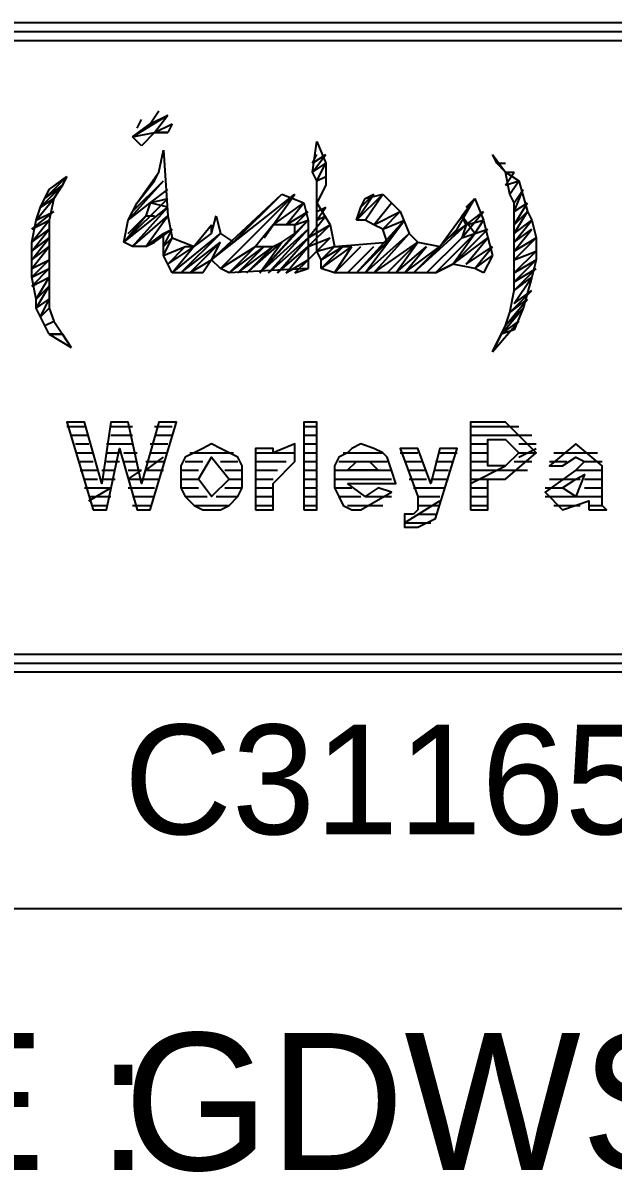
# Model space of a CAD drawing. Extents: x 0 to 420, y 0 to 297.
# Drawn here: x 42.7 to 56.15, y 1 to 27.2 of the extents above; entities that cross this region are included whole.
import ezdxf

# ---------------------------------------------------------------- set-up
doc = ezdxf.new("R2010")
doc.units = 0
doc.styles.add('HTX1', font='O8116901', dxfattribs={"width": 1.02})

msp = doc.modelspace()

# ---------------------------------------------------------------- linework, layer by layer
at = {"layer": 'GT_1', "flags": 128}
for points in [[(97.3, 27), (97.3, 27.2), (20, 27.2), (20, 26.8), (97.3, 26.8), (97.3, 27), (20, 27)], [(45.2, 24.6), (45.6, 24.9), (45.8, 25.2)], [(45.2, 24.6), (45.6, 24.9), (45.8, 25.2)], [(45.2, 24.6), (45.6, 24.9), (45.8, 25.2)], [(45.2, 24.6), (45.7, 24.7), (46, 25.1)], [(45.2, 24.6), (46, 25.1)], [(45.2, 24.6), (46, 25.1)], [(45.2, 24.6), (46, 25.1)], [(45.2, 24.6), (45.6, 24.9)], [(45.2, 24.6), (45.6, 24.9)], [(45.3, 24.8), (45.4, 25)], [(45.3, 24.8), (45.4, 25)], [(45.3, 24.8), (45.4, 25)], [(45.3, 24.8), (45.4, 25)], [(45.6, 24.9), (46, 25.1)], [(45.7, 24.7), (46, 25.1)], [(45.7, 24.7), (46, 25.1)], [(45.7, 24.7), (46, 25.1)], [(45.7, 24.7), (46.1, 24.9)], [(45.7, 24.7), (46.1, 24.9)], [(45.7, 24.7), (46.1, 24.9)], [(46.1, 24.9), (46, 24.7)], [(45.7, 24.7), (45.4, 24.4)], [(46, 24.7), (45.7, 24.7)], [(45.7, 24.7), (46, 24.7)], [(45.4, 24.4), (45.2, 24.6)], [(49.3, 23.8), (49.4, 24.5)], [(49.4, 24.5), (49.6, 24)], [(45.8, 23.8), (45.9, 24.3)], [(45.9, 24.3), (46, 22.8)], [(49.3, 23.8), (49.6, 24.2)], [(49.3, 23.8), (49.6, 24.2)], [(49.3, 24), (49.6, 24.2)], [(49.3, 24), (49.6, 24.2)], [(49.3, 24), (49.6, 24.2)], [(49.3, 24), (49.6, 24.2)], [(49.3, 24), (49.4, 24.2)], [(49.3, 24), (49.4, 24.2)], [(53.4, 24.2), (53.7, 23.8)], [(53.5, 24), (53.4, 24.2)], [(49.3, 23.8), (49.6, 24)], [(49.3, 23.8), (49.6, 24)], [(49.3, 23.8), (49.6, 24)], [(49.3, 23.8), (49.6, 24)], [(49.4, 23.6), (49.6, 24)], [(49.6, 24), (49.6, 23.5)], [(53.7, 23.8), (53.5, 24)], [(53.5, 24), (53.7, 24)], [(43.2, 23.2), (43.7, 23.7)], [(43.2, 23.2), (43.7, 23.7)], [(43.3, 23.4), (43.7, 23.7)], [(43.3, 23.4), (43.7, 23.7)], [(43.6, 23.5), (43.7, 23.7)], [(43.7, 23.7), (43.6, 23.5)], [(45.1, 22.7), (45.9, 23.6)], [(45.1, 22.7), (45.9, 23.6)], [(45.2, 22.9), (45.9, 23.6)], [(45.2, 22.9), (45.9, 23.6)], [(45.2, 22.9), (45.9, 23.6)], [(45.3, 23.1), (45.8, 23.8)], [(45.3, 23.1), (45.8, 23.8)], [(45.3, 23.1), (45.8, 23.8)], [(45.3, 23.1), (45.7, 23.6)], [(45.7, 23.6), (45.8, 23.8)], [(45.7, 23.6), (45.8, 23.8)], [(49.4, 23.6), (49.3, 23.8)], [(49.4, 23.6), (49.6, 23.7)], [(49.4, 23.6), (49.6, 23.7)], [(49.4, 23.6), (49.6, 23.7)], [(49.4, 23.6), (49.6, 23.7)], [(49.4, 23.6), (49.6, 23.7)], [(49.4, 23.1), (49.4, 23.6)], [(53.7, 23.8), (54, 23.6)], [(53.8, 23.3), (53.7, 23.8)], [(53.7, 23.5), (53.9, 23.8)], [(53.7, 23.5), (53.9, 23.8)], [(53.7, 23.5), (53.9, 23.8)], [(53.7, 23.8), (53.9, 23.8)], [(53.7, 23.8), (53.9, 23.8)], [(53.7, 23.5), (54, 23.6)], [(53.8, 23.3), (54, 23.6)], [(53.8, 23.3), (54, 23.6)], [(53.8, 23.3), (54, 23.6)], [(53.8, 23.3), (54, 23.6)], [(53.8, 23.3), (54, 23.6)], [(53.8, 23.3), (54, 23.6)], [(54, 23.6), (54.2, 22.9)], [(43.1, 23), (43.6, 23.5)], [(43.1, 23), (43.6, 23.5)], [(43.1, 23), (43.3, 23.4)], [(43.2, 23.2), (43.6, 23.5)], [(43.4, 23.2), (43.6, 23.5)], [(43.6, 23.5), (43.4, 23.2)], [(45.1, 22.7), (45.6, 23.1), (46, 23.4)], [(45.1, 22.7), (45.6, 23.1), (46, 23.4)], [(45.6, 23.1), (46, 23.4)], [(45.6, 23.1), (46, 23.4)], [(45.6, 23.1), (46, 23.4)], [(49.6, 23.5), (49.4, 23.1)], [(53.9, 22.9), (54.1, 23.4)], [(53.9, 23.1), (54.1, 23.4)], [(53.9, 23.1), (54.1, 23.4)], [(53.9, 23.1), (54.1, 23.4)], [(53.9, 23.1), (54.1, 23.4)], [(53.9, 23.1), (54.1, 23.4)], [(53.9, 23.1), (54.1, 23.4)], [(43, 22.7), (43.4, 23.2)], [(43, 22.7), (43.4, 23.2)], [(43, 22.7), (43.4, 23.2)], [(43.1, 23), (43.4, 23.2)], [(43.1, 23), (43.4, 23.2)], [(43.4, 23.2), (43.3, 22.7)], [(45, 22.2), (46, 23.2)], [(45.1, 22.7), (45.3, 23.1)], [(45.6, 23.1), (45.5, 22.8)], [(45.6, 23.1), (46, 23.2)], [(45.6, 23.1), (46, 23.2)], [(45.6, 23.1), (46, 23.2)], [(45.6, 23.1), (46, 23.2)], [(46, 23), (45.6, 23.1)], [(47, 21.8), (48.9, 23.3)], [(47, 21.8), (48.6, 23.3)], [(47, 21.8), (48.6, 23.3)], [(47, 21.8), (48.6, 23.3)], [(47, 21.8), (48.6, 23.3)], [(47, 21.8), (48.6, 23.3)], [(47.2, 21.6), (48.9, 23.3)], [(47.2, 21.6), (48.9, 23.3)], [(47.2, 21.6), (48.9, 23.3)], [(47.2, 21.6), (48.9, 23.3)], [(47.2, 21.6), (48.9, 23.3)], [(47.7, 22.4), (48.4, 23.1)], [(48.2, 22.3), (48.9, 23.3)], [(48.4, 23.1), (48.6, 23.3)], [(48.4, 22.6), (48.9, 23.3)], [(48.4, 22.6), (49.1, 23.1)], [(48.4, 22.6), (49.1, 23.1)], [(48.6, 23.3), (49.1, 23.1)], [(48.7, 22.6), (49.1, 23.1)], [(48.7, 22.6), (49.1, 23.1)], [(48.7, 22.6), (49.1, 23.1)], [(48.7, 22.6), (49.1, 23.1)], [(48.7, 22.6), (49.1, 23.1)], [(49.1, 23.1), (49.2, 22.7)], [(49.4, 23.1), (49.7, 22.6)], [(49.4, 22.7), (49.4, 23.1)], [(50.3, 22.7), (50.9, 23.3)], [(50.3, 22.7), (50.9, 23.3)], [(50.3, 22.7), (50.9, 23.3)], [(50.3, 22.7), (50.7, 23.3)], [(50.3, 22.7), (50.7, 23.3)], [(50.4, 23), (50.7, 23.3)], [(50.4, 23), (50.7, 23.3)], [(50.4, 23), (50.7, 23.3)], [(50.4, 23), (50.5, 23.2)], [(50.5, 23.2), (50.9, 23.3)], [(50.5, 22.7), (50.9, 23.3)], [(50.5, 22.7), (50.9, 23.3)], [(50.5, 22.7), (50.9, 23.3)], [(50.5, 22.7), (50.9, 23.3)], [(50.5, 22.7), (50.9, 23.3)], [(50.5, 22.7), (50.9, 23.3)], [(50.5, 23.2), (50.7, 23.3)], [(50.7, 22.6), (51.1, 23.1)], [(50.7, 22.6), (51.1, 23.1)], [(50.7, 22.6), (51.1, 23.1)], [(50.7, 22.6), (51.1, 23.1)], [(50.7, 22.6), (51.1, 23.1)], [(50.7, 22.6), (51.1, 23.1)], [(50.7, 22.6), (51.1, 23.1)], [(50.7, 22.6), (51.1, 23.1)], [(50.9, 23.3), (51.3, 22.9)], [(52.2, 22.1), (53, 23.2)], [(52.6, 22.5), (53, 23.2)], [(52.6, 22.5), (53, 23.2)], [(52.6, 22.5), (53, 23.2)], [(52.7, 22.8), (53, 23.2)], [(52.7, 22.8), (53, 23.2)], [(52.7, 22.8), (53, 23.2)], [(52.7, 22.8), (53, 23.2)], [(52.8, 23), (53, 23.2)], [(53, 23.2), (53.2, 22.7)], [(53.9, 23.1), (53.8, 23.3)], [(53.9, 22.4), (53.9, 23.1)], [(53.9, 22.6), (54.2, 23.1)], [(53.9, 22.9), (54.2, 23.1)], [(53.9, 22.9), (54.2, 23.1)], [(53.9, 22.9), (54.2, 23.1)], [(53.9, 22.9), (54.2, 23.1)], [(53.9, 22.9), (54.2, 23.1)], [(42.9, 22.5), (43.4, 22.9)], [(42.9, 22.5), (43.4, 22.9)], [(42.9, 22.5), (43.4, 22.9)], [(43, 22.7), (43.1, 23)], [(43, 22.7), (43.4, 22.9)], [(45, 22.2), (46, 23)], [(45, 22.2), (46, 23)], [(45, 22.2), (46, 23)], [(45, 22.2), (45.5, 22.8)], [(45, 22.2), (45.5, 22.8)], [(45, 22.2), (45.5, 22.8)], [(45.1, 22.4), (45.5, 22.8)], [(45.1, 22.4), (45.5, 22.8)], [(45.1, 22.4), (45.5, 22.8)], [(45.1, 22.4), (45.5, 22.8)], [(45.2, 22.1), (46, 23)], [(45.2, 22.1), (46, 23)], [(45.2, 22.1), (46, 22.8)], [(45.2, 22.1), (46, 22.8)], [(45.2, 22.1), (46, 22.8)], [(45.2, 22.1), (46, 22.8)], [(45.5, 22.8), (45.7, 22.8)], [(45.5, 22.1), (46, 22.8)], [(46, 22.8), (46.1, 22.3)], [(47, 22.4), (47.1, 22.8)], [(47.1, 22.8), (47.2, 22.4)], [(48.3, 21.5), (49.2, 22.3), (49.6, 22.8)], [(48.5, 21.5), (49.2, 22.3), (49.6, 22.8)], [(48.5, 21.5), (49.2, 22.3), (49.6, 22.8)], [(48.7, 22.6), (49.2, 22.9)], [(48.9, 22.6), (49.2, 22.9)], [(48.9, 22.6), (49.2, 22.9)], [(48.9, 22.6), (49.2, 22.9)], [(48.9, 22.6), (49.2, 22.9)], [(48.9, 22.6), (49.2, 22.9)], [(49.4, 22.7), (49.6, 23)], [(49.4, 22.7), (49.6, 23)], [(49.4, 22.9), (49.6, 23)], [(49.4, 22.9), (49.6, 23)], [(49.4, 22.9), (49.6, 23)], [(49.4, 22.7), (49.6, 22.8)], [(49.4, 22.7), (49.6, 22.8)], [(50.3, 22.7), (50.4, 23)], [(50.7, 22.6), (51.3, 22.9)], [(50.9, 22.5), (51.3, 22.9)], [(50.9, 22.5), (51.3, 22.9)], [(50.9, 22.5), (51.3, 22.9)], [(50.9, 22.5), (51.3, 22.9)], [(50.9, 22.5), (51.3, 22.9)], [(50.9, 22.5), (51.3, 22.9)], [(50.9, 22.5), (51.3, 22.9)], [(51.3, 22.9), (51.5, 22.4)], [(51.6, 21.5), (52.8, 22.6), (53.2, 22.9)], [(51.9, 21.5), (52.7, 22.3), (53.2, 22.9)], [(51.9, 21.5), (52.7, 22.3), (53.2, 22.9)], [(52.7, 22.8), (52.8, 22.6)], [(53, 22.4), (52.7, 22.8)], [(52.8, 22.6), (52.7, 22.8)], [(52.8, 22.6), (53.2, 22.9)], [(52.8, 22.6), (53.2, 22.9)], [(52.8, 22.6), (53.2, 22.9)], [(52.8, 22.6), (53.2, 22.9)], [(53.9, 22.4), (54.2, 22.9)], [(53.9, 22.4), (54.2, 22.9)], [(53.9, 22.6), (54.2, 22.9)], [(53.9, 22.6), (54.2, 22.9)], [(53.9, 22.6), (54.2, 22.9)], [(53.9, 22.6), (54.2, 22.9)], [(54.2, 22.9), (54.3, 22.7)], [(42.9, 22.2), (43, 22.7)], [(42.9, 22.2), (43.3, 22.7)], [(42.9, 22.2), (43.3, 22.7)], [(42.9, 22.2), (43.3, 22.7)], [(42.9, 22.5), (43.3, 22.7)], [(43.3, 22.7), (43.3, 22.3)], [(45, 22.2), (45.1, 22.7)], [(46.1, 21.5), (47, 22.6)], [(46.1, 21.5), (47, 22.6)], [(46.1, 21.5), (47, 22.6)], [(47, 22.4), (47, 22.6)], [(48.4, 22.6), (48, 22.1)], [(48.1, 21.5), (49.2, 22.7)], [(48.1, 21.5), (48.9, 22.4), (49.2, 22.7)], [(48.7, 22.6), (48.4, 22.6)], [(48.5, 21.5), (49.2, 22.1), (49.7, 22.6)], [(48.5, 21.5), (49.2, 22.3), (49.7, 22.6)], [(48.9, 22.6), (48.7, 22.6)], [(48.7, 21.5), (49.2, 22.1), (49.7, 22.6)], [(48.7, 21.5), (49.2, 22.1), (49.7, 22.6)], [(48.7, 21.5), (49.2, 22.1), (49.7, 22.6)], [(48.9, 22.4), (49.2, 22.7)], [(48.9, 22.6), (49.2, 22.7)], [(48.9, 22.6), (49.2, 22.7)], [(48.9, 22.4), (48.9, 22.6)], [(49.2, 22.7), (49.2, 22.3)], [(49.2, 22.3), (49.7, 22.6)], [(49.4, 22), (49.4, 22.7)], [(49.7, 22.6), (49.8, 22.1)], [(50.5, 22.7), (50.3, 22.7)], [(50.3, 21.5), (51.4, 22.7)], [(50.3, 21.5), (51, 22.2), (51.4, 22.7)], [(50.3, 21.5), (51, 22.2), (51.4, 22.7)], [(50.3, 21.5), (51, 22.2), (51.4, 22.7)], [(50.3, 21.5), (51, 22.2), (51.4, 22.7)], [(50.7, 22.6), (50.5, 22.7)], [(50.5, 21.5), (51.4, 22.7)], [(50.9, 22.5), (50.7, 22.6)], [(50.9, 22.5), (51.4, 22.7)], [(51, 22.2), (51.4, 22.7)], [(52.1, 21.5), (53, 22.4), (53.2, 22.7)], [(52.1, 21.5), (53, 22.4), (53.2, 22.7)], [(52.1, 21.5), (53, 22.4), (53.2, 22.7)], [(52.4, 22.3), (52.8, 22.6)], [(52.8, 22.6), (52.7, 22.3)], [(52.8, 22.6), (53.2, 22.7)], [(52.8, 22.6), (53.2, 22.7)], [(53, 22.4), (53.2, 22.7)], [(53.2, 22.7), (53.3, 22.3)], [(53.9, 22.2), (54.3, 22.7)], [(53.9, 22.2), (54.3, 22.7)], [(53.9, 22.2), (54.3, 22.7)], [(53.9, 22.4), (54.3, 22.7)], [(53.9, 22.4), (54.3, 22.7)], [(53.9, 22.4), (54.3, 22.7)], [(54.3, 22.7), (54.4, 22.3)], [(42.9, 22), (43.3, 22.5)], [(42.9, 22), (43.3, 22.5)], [(42.9, 22), (43.3, 22.5)], [(42.9, 22), (43.3, 22.5)], [(42.9, 22.2), (43.3, 22.5)], [(42.9, 21.8), (43.3, 22.3)], [(42.9, 21.8), (43.3, 22.3)], [(42.9, 21.8), (43.3, 22.3)], [(42.9, 21.8), (43.3, 22.3)], [(42.9, 22), (43.3, 22.3)], [(43.3, 22.3), (43.3, 21.6)], [(45.5, 22.1), (45.9, 22.4)], [(45.7, 22.2), (46.1, 22.5)], [(45.7, 22.2), (46.1, 22.5)], [(45.9, 22.4), (45.7, 22.2)], [(45.7, 22.2), (45.9, 22.4)], [(45.9, 22.1), (46.1, 22.5)], [(45.9, 22.1), (46.1, 22.5)], [(45.9, 22.4), (46.1, 22.5)], [(45.9, 22.4), (46.1, 22.5)], [(45.9, 21.9), (45.9, 22.4)], [(45.9, 21.9), (46.1, 22.3)], [(45.9, 21.9), (46.1, 22.3)], [(45.9, 21.9), (46.1, 22.3)], [(45.9, 21.9), (46.1, 22.3)], [(45.9, 21.9), (46.1, 22.3)], [(45.9, 22.1), (46.1, 22.3)], [(45.9, 22.1), (46.1, 22.3)], [(45.9, 22.1), (46.1, 22.3)], [(45.9, 22.1), (46.1, 22.3)], [(46.1, 21.5), (47.2, 22.4)], [(46.1, 21.5), (47.2, 22.4)], [(46.1, 22.3), (46.6, 22.1)], [(46.3, 21.5), (47.2, 22.4)], [(46.3, 21.5), (47.2, 22.4)], [(46.3, 21.5), (47.2, 22.4)], [(46.3, 21.5), (47.2, 22.4)], [(46.3, 21.5), (47.2, 22.4)], [(46.6, 22.1), (47, 22.4)], [(47.2, 22.4), (47.5, 22.2)], [(47.5, 22.2), (47.7, 22.4)], [(48.1, 21.5), (49.2, 22.5)], [(48.1, 21.5), (49.2, 22.5)], [(48.3, 21.5), (49.2, 22.5)], [(48.3, 21.5), (49.2, 22.5)], [(48.3, 21.5), (49.2, 22.5)], [(48.3, 21.5), (49.2, 22.3)], [(48.6, 22.2), (48.9, 22.4)], [(48.7, 21.5), (49.2, 21.8), (49.7, 22.3)], [(49.2, 22.3), (49.2, 21.6)], [(49.2, 22.1), (49.7, 22.3)], [(49.4, 22), (49.7, 22.3)], [(49.4, 22), (49.7, 22.3)], [(49.4, 22), (49.7, 22.3)], [(49.4, 22), (49.7, 22.3)], [(49.4, 22), (49.7, 22.3)], [(50.5, 21.5), (51.5, 22.4)], [(50.5, 21.5), (51.5, 22.4)], [(50.5, 21.5), (51.5, 22.4)], [(50.5, 21.5), (51.5, 22.4)], [(50.7, 21.5), (51.5, 22.4)], [(50.7, 21.5), (51.5, 22.4)], [(50.7, 21.5), (51.5, 22.4)], [(50.7, 21.5), (51.5, 22.4)], [(51, 22.2), (50.9, 22.5)], [(51.5, 22.4), (51.7, 22.2)], [(51.6, 21.5), (52.6, 22.5)], [(51.9, 21.5), (52.7, 22.3)], [(51.9, 21.5), (52.7, 22.3)], [(51.9, 21.5), (52.7, 22.3)], [(51.9, 21.5), (52.7, 22.3)], [(51.9, 21.5), (52.7, 22.3)], [(51.9, 21.5), (52.7, 22.3)], [(51.9, 21.5), (52.7, 22.3)], [(51.9, 21.5), (52.7, 22.3)], [(52.2, 22.1), (52.4, 22.3)], [(52.5, 21.7), (53.3, 22.5)], [(52.5, 21.7), (53.3, 22.5)], [(52.5, 21.7), (53.3, 22.5)], [(52.5, 21.7), (53.3, 22.5)], [(52.5, 21.7), (53.3, 22.5)], [(52.5, 21.7), (53, 22.4)], [(52.5, 21.7), (53.3, 22.3)], [(52.7, 22.3), (53, 22.4)], [(52.8, 21.7), (53.3, 22.3)], [(52.8, 21.7), (53.3, 22.3)], [(52.8, 21.7), (53.3, 22.3)], [(52.8, 21.7), (53.3, 22.3)], [(53, 22.4), (53.3, 22.5)], [(53.3, 22.3), (53.4, 21.9)], [(53.9, 22), (54.3, 22.5)], [(53.9, 22), (54.3, 22.5)], [(53.9, 22), (54.3, 22.5)], [(53.9, 22), (54.3, 22.5)], [(53.9, 22.2), (54.3, 22.5)], [(53.9, 22.2), (54.3, 22.5)], [(53.9, 21.8), (53.9, 22.4)], [(53.9, 21.8), (54.4, 22.3)], [(53.9, 21.8), (54.4, 22.3)], [(53.9, 21.8), (54.4, 22.3)], [(53.9, 21.8), (54.4, 22.3)], [(53.9, 22), (54.4, 22.3)], [(54.4, 22.3), (54.4, 21.8)], [(42.9, 22), (42.9, 22.2)], [(42.9, 21.6), (43.3, 22.1)], [(42.9, 21.6), (43.3, 22.1)], [(42.9, 21.6), (43.3, 22.1)], [(42.9, 21.6), (43.3, 22.1)], [(42.9, 21.8), (43.3, 22.1)], [(45.2, 22.1), (45, 22.2)], [(45.5, 22.1), (45.2, 22.1)], [(45.7, 22.2), (45.5, 22.1)], [(45.5, 22.1), (45.7, 22.2)], [(45.9, 21.9), (46.4, 22.1)], [(46, 21.7), (46.6, 22.1)], [(46, 21.7), (46.6, 22.1)], [(46, 21.7), (46.6, 22.1)], [(46, 21.7), (46.6, 22.1)], [(46, 21.7), (46.4, 22.1)], [(46, 21.7), (46.4, 22.1)], [(46, 21.7), (46.4, 22.1)], [(46, 21.7), (46.4, 22.1)], [(46.3, 21.5), (47.2, 22.2)], [(46.4, 22.1), (46.6, 22.1)], [(46.5, 21.5), (47.2, 22.2)], [(46.5, 21.5), (47.2, 22.2)], [(46.5, 21.5), (47.2, 22.2)], [(46.5, 21.5), (47.2, 22.2)], [(47, 21.8), (47.5, 22.2)], [(47, 21.8), (47.2, 22.2)], [(47.2, 21.6), (48, 22.1)], [(47.2, 21.6), (48, 22.1)], [(47.4, 21.5), (48.2, 22.1)], [(47.4, 21.5), (48.2, 22.1)], [(47.4, 21.5), (48, 22.1)], [(47.4, 21.5), (48, 22.1)], [(47.4, 21.5), (48, 22.1)], [(47.6, 21.5), (48.4, 22.1)], [(47.6, 21.5), (48.4, 22.1)], [(47.6, 21.5), (48.2, 22.1)], [(47.6, 21.5), (48.2, 22.1)], [(47.6, 21.5), (48.2, 22.1)], [(47.8, 21.5), (48.6, 22.2)], [(47.8, 21.5), (48.6, 22.2)], [(47.8, 21.5), (48.6, 22.2)], [(47.8, 21.5), (48.4, 22.1)], [(47.8, 21.5), (48.4, 22.1)], [(48, 22.1), (48.4, 22.1)], [(48.1, 21.5), (48.6, 22.2)], [(48.4, 22.1), (48.6, 22.2)], [(48.5, 21.5), (49.2, 22.1)], [(49.4, 22), (49.8, 22.1)], [(49.5, 21.6), (50.2, 22.1)], [(49.5, 21.6), (50.2, 22.1)], [(49.5, 21.6), (50.2, 22.1)], [(49.5, 21.6), (50.2, 22.1)], [(49.5, 21.6), (50, 22.1)], [(49.5, 21.6), (50, 22.1)], [(49.5, 21.6), (50, 22.1)], [(49.5, 21.8), (50, 22.1)], [(49.5, 21.8), (50, 22.1)], [(49.5, 21.8), (49.8, 22.1)], [(49.5, 21.8), (49.8, 22.1)], [(49.5, 21.8), (49.8, 22.1)], [(49.5, 21.8), (49.8, 22.1)], [(49.8, 22.1), (51, 22.2)], [(49.8, 22.1), (50.2, 22.1)], [(49.8, 21.5), (50.4, 22.1)], [(49.8, 21.5), (50.4, 22.1)], [(49.8, 21.5), (50.4, 22.1)], [(49.8, 21.5), (50.4, 22.1)], [(49.8, 21.5), (50.2, 22.1)], [(50.1, 21.5), (50.7, 22.1)], [(50.1, 21.5), (50.7, 22.1)], [(50.1, 21.5), (50.7, 22.1)], [(50.1, 21.5), (50.7, 22.1)], [(50.1, 21.5), (50.7, 22.1)], [(50.1, 21.5), (50.7, 22.1)], [(50.1, 21.5), (50.7, 22.1)], [(50.1, 21.5), (50.7, 22.1)], [(50.1, 21.5), (50.7, 22.1)], [(50.1, 21.5), (50.7, 22.1)], [(50.7, 21.5), (51.7, 22.2)], [(51, 21.5), (51.7, 22.2)], [(51, 21.5), (51.7, 22.2)], [(51, 21.5), (51.7, 22.2)], [(51, 21.5), (51.7, 22.2)], [(51, 21.5), (51.7, 22.2)], [(51.2, 21.5), (51.7, 22.2)], [(51.2, 21.5), (51.7, 22.2)], [(51.2, 21.5), (51.9, 22.1)], [(51.2, 21.5), (51.9, 22.1)], [(51.2, 21.5), (51.9, 22.1)], [(51.4, 21.5), (52.2, 22.1)], [(51.4, 21.5), (52.2, 22.1)], [(51.4, 21.5), (52.2, 22.1)], [(51.4, 21.5), (51.9, 22.1)], [(51.4, 21.5), (51.9, 22.1)], [(51.6, 21.5), (52.2, 22.1)], [(51.7, 22.2), (52.2, 22.1)], [(52.8, 21.7), (53.4, 22.1)], [(52.8, 21.7), (53.4, 22.1)], [(52.8, 21.7), (53.4, 22.1)], [(53, 21.6), (53.4, 22.1)], [(53, 21.6), (53.4, 22.1)], [(42.9, 21.6), (42.9, 22)], [(42.9, 21.4), (43.3, 21.8)], [(42.9, 21.4), (43.3, 21.8)], [(42.9, 21.4), (43.3, 21.8)], [(42.9, 21.4), (43.3, 21.8)], [(42.9, 21.6), (43.3, 21.8)], [(46, 21.7), (45.9, 21.9)], [(46.5, 21.5), (47, 21.8)], [(47, 21.8), (46.8, 21.5)], [(47.2, 21.6), (47, 21.8)], [(48.7, 21.5), (49.2, 21.8)], [(48.9, 21.5), (49.2, 21.8)], [(48.9, 21.5), (49.2, 21.8)], [(48.9, 21.5), (49.2, 21.8)], [(49.5, 21.8), (49.4, 22)], [(49.5, 21.6), (49.5, 21.8)], [(53, 21.6), (53.4, 21.9)], [(53, 21.6), (53.4, 21.9)], [(53, 21.6), (53.4, 21.9)], [(53, 21.6), (53.4, 21.9)], [(53, 21.6), (53.4, 21.9)], [(53.4, 21.9), (53.2, 21.5)], [(53.9, 21.5), (54.4, 22)], [(53.9, 21.5), (54.4, 22)], [(53.9, 21.5), (54.4, 22)], [(53.9, 21.5), (54.4, 22)], [(53.9, 21.8), (54.4, 22)], [(53.9, 21.1), (53.9, 21.8)], [(53.9, 21.3), (54.4, 21.8)], [(53.9, 21.3), (54.4, 21.8)], [(53.9, 21.3), (54.4, 21.8)], [(53.9, 21.3), (54.4, 21.8)], [(53.9, 21.5), (54.4, 21.8)], [(54.4, 21.8), (54.3, 21.4)], [(42.9, 21.4), (42.9, 21.6)], [(42.9, 21.2), (43.3, 21.6)], [(42.9, 21.2), (43.3, 21.6)], [(42.9, 21.2), (43.3, 21.6)], [(42.9, 21.4), (43.3, 21.6)], [(42.9, 21.4), (43.3, 21.6)], [(43.3, 21.6), (43.3, 21.2)], [(46.1, 21.5), (46, 21.7)], [(46.3, 21.5), (46.1, 21.5)], [(46.8, 21.5), (46.3, 21.5)], [(46.5, 21.5), (46.3, 21.5)], [(47.4, 21.5), (47.2, 21.6)], [(49.2, 21.6), (47.4, 21.5)], [(48.9, 21.5), (49.2, 21.6)], [(49.8, 21.5), (49.5, 21.6)], [(51.9, 21.5), (49.8, 21.5)], [(50.1, 21.5), (49.8, 21.5)], [(52.1, 21.5), (51.9, 21.5)], [(52.5, 21.7), (52.1, 21.5)], [(52.1, 21.5), (52.5, 21.7)], [(52.1, 21.5), (52.5, 21.7)], [(53, 21.6), (52.5, 21.7)], [(53.2, 21.5), (53, 21.6)], [(53.9, 21.1), (54.4, 21.6)], [(53.9, 21.1), (54.4, 21.6)], [(53.9, 21.1), (54.4, 21.6)], [(53.9, 21.1), (54.4, 21.6)], [(53.9, 21.3), (54.4, 21.6)], [(43, 20.9), (42.9, 21.4)], [(42.9, 21.2), (43.3, 21.4)], [(42.9, 21.2), (43.3, 21.4)], [(42.9, 21.2), (43.3, 21.4)], [(43, 20.9), (43.3, 21.4)], [(43, 20.9), (43.3, 21.4)], [(53.9, 20.8), (54.3, 21.4)], [(53.9, 20.8), (54.3, 21.4)], [(53.9, 20.8), (54.3, 21.4)], [(53.9, 21.1), (54.3, 21.4)], [(54.3, 21.4), (54.1, 20.7)], [(43, 20.7), (43.3, 21.2)], [(43, 20.7), (43.3, 21.2)], [(43, 20.9), (43.3, 21.2)], [(43, 20.9), (43.3, 21.2)], [(43, 20.9), (43.3, 21.2)], [(43, 20.9), (43.3, 21.2)], [(43.3, 21.2), (43.3, 20.7)], [(53.8, 20.6), (53.9, 21.1)], [(53.8, 20.6), (54.3, 21.1)], [(53.8, 20.6), (54.3, 21.1)], [(53.8, 20.6), (54.3, 21.1)], [(53.9, 20.8), (54.3, 21.1)], [(43, 20.7), (43, 20.9)], [(43, 20.7), (43.3, 20.9)], [(43, 20.7), (43.3, 20.9)], [(43, 20.7), (43.3, 20.9)], [(43, 20.7), (43.3, 20.9)], [(43, 20.7), (43.3, 20.9)], [(43.1, 20.5), (43.3, 20.9)], [(53.7, 20.3), (54.2, 20.9)], [(53.7, 20.3), (54.2, 20.9)], [(53.8, 20.6), (54.2, 20.9)], [(43.2, 20.3), (43, 20.7)], [(43.1, 20.5), (43.3, 20.7)], [(43.1, 20.5), (43.3, 20.7)], [(43.1, 20.5), (43.3, 20.7)], [(43.1, 20.5), (43.3, 20.7)], [(43.1, 20.5), (43.3, 20.7)], [(43.1, 20.5), (43.3, 20.7)], [(43.3, 20.7), (43.4, 20.4)], [(53.6, 20.1), (54.1, 20.7)], [(53.7, 20.3), (54.1, 20.7)], [(53.7, 20.3), (54.1, 20.7)], [(53.7, 20.3), (53.8, 20.6)], [(54.1, 20.7), (53.9, 20.2)], [(43.2, 20.3), (43.4, 20.4)], [(43.2, 20.3), (43.4, 20.4)], [(43.2, 20.3), (43.4, 20.4)], [(43.2, 20.3), (43.4, 20.4)], [(43.2, 20.3), (43.4, 20.4)], [(43.2, 20.3), (43.4, 20.4)], [(43.3, 20.1), (43.2, 20.3)], [(43.4, 20.4), (43.6, 20.1)], [(53.4, 19.7), (54, 20.4)], [(53.4, 19.7), (54, 20.4)], [(53.4, 19.7), (53.7, 20.3)], [(53.6, 20.1), (54, 20.4)], [(53.6, 20.1), (53.7, 20.3)], [(53.9, 20.2), (53.6, 20.1)], [(43.6, 20.1), (43.3, 20.1)], [(43.3, 20.1), (43.8, 19.8)], [(43.3, 20.1), (43.6, 20.1)], [(43.8, 19.8), (43.6, 20.1), (43.8, 19.8)], [(53.6, 20.1), (53.4, 19.7)], [(53.4, 19.7), (53.6, 20.1)], [(44.3, 16.1), (44.6, 16.1), (44.9, 17.5), (45.3, 16.1), (45.6, 16.1), (46.2, 18.1), (45.8, 18.1), (45.4, 16.7), (45.1, 18.1), (44.7, 18.1), (44.5, 16.7), (44.1, 18.1), (43.7, 18.1), (44.3, 16.1)], [(49.1, 16.1), (49.4, 16.1), (49.4, 18.1), (49.1, 18.1), (49.1, 16.1)], [(52.9, 16.1), (53.3, 16.1), (53.3, 16.8), (53.7, 16.8), (54.4, 17.4), (53.7, 18.1), (52.9, 18.1), (52.9, 16.1)], [(43.7, 18), (44.1, 18)], [(44.7, 18), (45.2, 18)], [(45.7, 18), (46.1, 18)], [(49.1, 18), (49.4, 18)], [(52.9, 18), (54, 18)], [(43.8, 17.8), (44.2, 17.8)], [(43.9, 17.6), (44.2, 17.6)], [(44.6, 17.6), (45.2, 17.6)], [(44.7, 17.8), (45.2, 17.8)], [(45.6, 17.6), (46, 17.6)], [(45.7, 17.8), (46.1, 17.8)], [(46.3, 16.8), (46.3, 16.6), (46.4, 16.4), (46.6, 16.2), (46.8, 16.1), (47, 16.1), (47.2, 16.1), (47.4, 16.2), (47.6, 16.4), (47.7, 16.6), (47.7, 16.8), (47.7, 17.1), (47.6, 17.3), (47.4, 17.4), (47.2, 17.5), (47, 17.6), (46.8, 17.5), (46.6, 17.4), (46.4, 17.3), (46.3, 17.1), (46.3, 16.8)], [(48, 16.1), (48.4, 16.1), (48.4, 16.7), (48.9, 17.2), (48.9, 17.6), (48.4, 17.4), (48.4, 17.5), (48, 17.5), (48, 16.1)], [(49.1, 17.8), (49.4, 17.8)], [(49.1, 17.6), (49.4, 17.6)], [(50.1, 16.7), (51.2, 16.7), (51.1, 17), (51, 17.3), (50.9, 17.4), (50.7, 17.5), (50.4, 17.6), (50.2, 17.5), (50.1, 17.4), (49.9, 17.3), (49.8, 17.1), (49.8, 16.8), (49.8, 16.6), (49.9, 16.4), (50, 16.2), (50.2, 16.1), (50.4, 16.1), (51.1, 16.5), (50.8, 16.6), (50.5, 16.4), (50.1, 16.7)], [(52.9, 17.8), (54.3, 17.8)], [(52.9, 17.6), (53.3, 17.6)], [(53.7, 17.1), (53.3, 17.1), (53.3, 17.7), (53.7, 17.7), (54, 17.4), (53.7, 17.1)], [(54, 17.6), (54.4, 17.6)], [(55.6, 16.1), (56, 16.1), (55.9, 16.2), (55.9, 16.3), (55.9, 17.1), (55.3, 17.6), (54.7, 17.1), (55, 17.1), (55.3, 17.3), (55.5, 17.2), (55.3, 17), (54.6, 16.5), (55, 16.1), (55.6, 16.3), (55.6, 16.2), (55.6, 16.1)], [(43.9, 17.4), (44.3, 17.4)], [(44.6, 17.4), (44.9, 17.4)], [(45, 17.4), (45.3, 17.4)], [(45.5, 17), (45.9, 17.3)], [(45.6, 17.4), (46, 17.4)], [(46.5, 17.4), (47.5, 17.4)], [(46.7, 16.8), (47, 17.3), (47.4, 16.8), (47, 16.4), (46.7, 16.8)], [(48, 17.4), (48.4, 17.4), (48.9, 17.4)], [(49.1, 17.4), (49.4, 17.4)], [(50, 17.4), (50.9, 17.4)], [(51.6, 16), (51.4, 16), (51.4, 15.7), (51.7, 15.7), (52.1, 15.9), (52.6, 17.5), (52.2, 17.5), (52, 16.7), (51.7, 17.5), (51.3, 17.5), (51.7, 16.4), (51.7, 16.1), (51.6, 16)], [(51.3, 17.4), (51.7, 17.4)], [(52.2, 17.4), (52.6, 17.4)], [(52.9, 17.4), (53.3, 17.4)], [(54, 17.3), (54.4, 17.5)], [(54, 17.4), (54.4, 17.4)], [(54.8, 17.4), (55.8, 17.4)], [(44, 17.2), (44.3, 17.2)], [(44.6, 17.2), (44.9, 17.2)], [(45, 17.2), (45.3, 17.2)], [(45.5, 17.2), (45.9, 17.2)], [(46.4, 17.2), (46.8, 17.2)], [(47.2, 17.2), (47.6, 17.2)], [(48, 17.2), (48.7, 17.2)], [(49.1, 17.2), (49.4, 17.2)], [(49.9, 17.2), (50.3, 17.2)], [(50.8, 17), (50.1, 17), (50.3, 17.2), (50.6, 17.2), (50.8, 17)], [(50.6, 17.2), (51, 17.2)], [(51.4, 17.2), (51.8, 17.2)], [(52.1, 17.2), (52.5, 17.2)], [(52.9, 17.2), (53.3, 17.2)], [(52.9, 16.7), (53.7, 17.1)], [(53.9, 17.2), (54.3, 17.2)], [(54.7, 17.2), (55.1, 17.2)], [(55.5, 17.2), (55.9, 17.2)], [(44, 17), (44.4, 17)], [(44.1, 16.8), (44.4, 16.8)], [(44.5, 17), (44.8, 17)], [(44.5, 16.8), (44.8, 16.8)], [(45.1, 17), (45.4, 17)], [(45.1, 16.8), (45.4, 17)], [(45.1, 16.8), (45.4, 16.8), (45.8, 16.8)], [(45.5, 17), (45.9, 17)], [(46.3, 17), (46.7, 17)], [(46.3, 16.8), (46.7, 16.8)], [(47.3, 17), (47.7, 17)], [(47.4, 16.8), (47.7, 16.8)], [(48, 17), (48.5, 17)], [(48, 16.8), (48.4, 16.8)], [(49.1, 17), (49.4, 17)], [(49.1, 16.8), (49.4, 16.8)], [(49.8, 17), (51.1, 17)], [(49.8, 16.8), (51.1, 16.8)], [(51.5, 17), (51.9, 17)], [(51.5, 16.8), (51.9, 16.8)], [(52, 16.8), (52.4, 16.8)], [(52.1, 17), (52.4, 17)], [(52.9, 17), (54.2, 17)], [(52.9, 16.8), (53.3, 16.8)], [(54.7, 16.8), (55.4, 16.8)], [(55.3, 16.4), (55, 16.6), (55.3, 16.8), (55.5, 16.9), (55.3, 16.4)], [(55.3, 17), (55.9, 17)], [(55.5, 16.8), (55.9, 16.8)], [(44.1, 16.6), (44.7, 16.6)], [(44.2, 16.3), (44.7, 16.6)], [(45.1, 16.6), (45.7, 16.6)], [(46.3, 16.6), (46.7, 16.6)], [(47.3, 16.6), (47.7, 16.6)], [(48, 16.6), (48.4, 16.6)], [(49.1, 16.6), (49.4, 16.6)], [(49.8, 16.6), (50.2, 16.6)], [(51.6, 16.6), (52.3, 16.6)], [(52.9, 16.6), (53.3, 16.6)], [(54.6, 16.6), (55, 16.6)], [(55.5, 16.6), (55.9, 16.6)], [(44.2, 16.4), (44.7, 16.4)], [(45.2, 16.4), (45.7, 16.4)], [(46.4, 16.4), (46.9, 16.4)], [(47.1, 16.4), (47.6, 16.4)], [(48, 16.4), (48.4, 16.4)], [(49.1, 16.4), (49.4, 16.4)], [(49.9, 16.4), (50.4, 16.4)], [(50.5, 16.4), (51.1, 16.4)], [(51.4, 15.8), (52.2, 16.3)], [(51.7, 16.4), (52.2, 16.4)], [(52.9, 16.4), (53.3, 16.4)], [(54.6, 16.4), (55.9, 16.4)], [(44.3, 16.2), (44.6, 16.2)], [(45.2, 16.2), (45.6, 16.2)], [(46.6, 16.2), (47.4, 16.2)], [(48, 16.2), (48.4, 16.2)], [(49.1, 16.2), (49.4, 16.2)], [(50.1, 16.2), (50.9, 16.2)], [(51.7, 16.2), (52.2, 16.2)], [(51.7, 16), (52.1, 16)], [(52.9, 16.2), (53.3, 16.2)], [(54.8, 16.2), (55.4, 16.2)], [(55.6, 16.2), (55.9, 16.2)], [(51.4, 15.8), (52, 15.8)], [(20.3, 12.6), (20.3, 12.4), (97.3, 12.4), (97.3, 12.8), (20.3, 12.8), (20.3, 12.6), (97.3, 12.6)], [(415.2, 7), (20, 7)]]:
    msp.add_lwpolyline(points, dxfattribs=at)

# ---------------------------------------------------------------- texts
at = {"layer": 'GT_1', "style": 'HTX1', "width": 1.02}
for s, height, p in [('C311655', 2.5, (45, 8.7)), ('PDMS PIPE :', 3.125, (20, 1.042)), ('GDWS-1000-1"-P-98XX8-93834-3PG', 3.125, (45, 1.042))]:
    msp.add_text(s, height=height, dxfattribs=at).set_placement(p)

doc.saveas('drawing.dxf')
